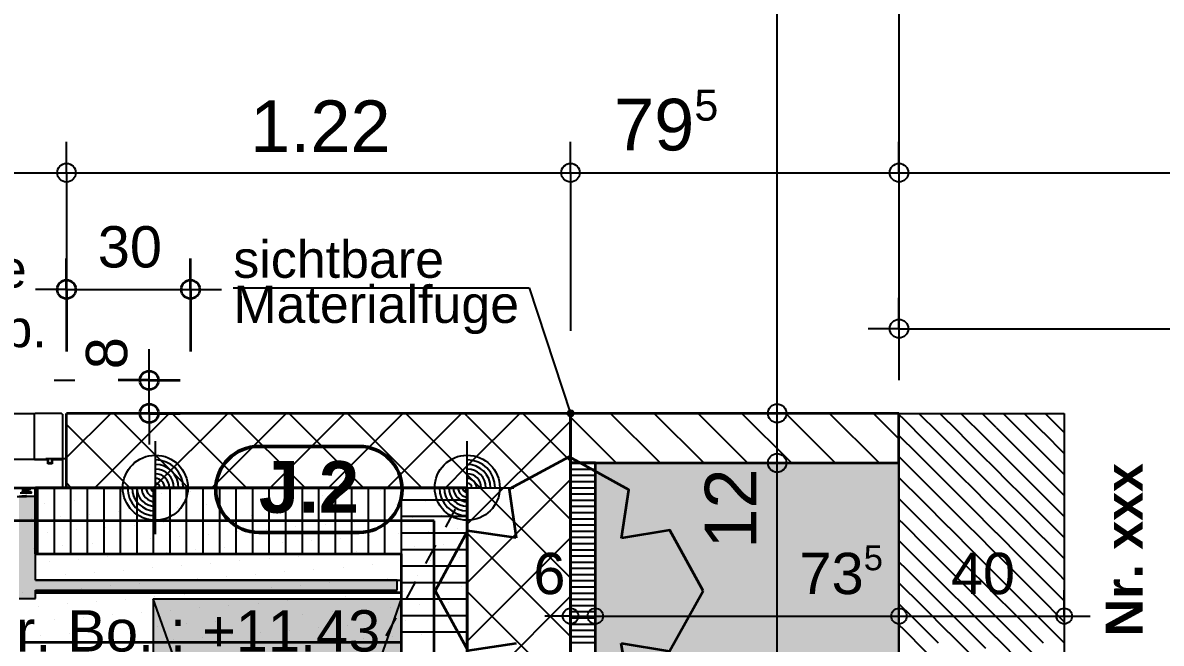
# Model space of a CAD drawing. Header units: centimetres. Extents: x 0.3 to 84.3, y 0.3 to 59.7.
# Drawn here: x 44.76 to 50.27, y 19.02 to 22.03 of the extents above; entities that cross this region are included whole.
import ezdxf

# ---------------------------------------------------------------- set-up
doc = ezdxf.new("R2010")
doc.units = ezdxf.units.CM
for name, pattern in [('AUSGEZOGEN', [0]), ('LINIE_17', [0.05, 0, -0.05]), ('PHANTOM', [63.5, 31.75, -6.35, 6.35, -6.35, 6.35, -6.35]), ('PUNKT', [6.35, 0, -6.35]), ('VERDECKT', [9.525, 6.35, -3.175])]:
    doc.linetypes.add(name, pattern=pattern)
for name, color, linetype, lineweight in [('Allgemein', 7, 'AUSGEZOGEN', 35), ('Ausbau Raeume', 7, 'AUSGEZOGEN', 35), ('Bodenplatte', 7, 'AUSGEZOGEN', 35), ('Daemmung', 7, 'AUSGEZOGEN', 35), ('Decke', 7, 'AUSGEZOGEN', 35), ('Deckendaemmung', 7, 'AUSGEZOGEN', 25), ('Entwaesserungsb._ Retentionb', 251, 'AUSGEZOGEN', 50), ('Fenster', 7, 'AUSGEZOGEN', 35), ('Kamin', 7, 'VERDECKT', 25), ('Metallbauarbeiten', 7, 'AUSGEZOGEN', 35), ('Revisionswolke', 240, 'AUSGEZOGEN', 35), ('Text Koten', 7, 'AUSGEZOGEN', 50), ('Text Werkplan Ausfuehrung', 7, 'AUSGEZOGEN', 50), ('Unterkonstruktion', 7, 'AUSGEZOGEN', 35), ('Vermassung Decke', 180, 'VERDECKT', 50), ('Vorhangbrett', 7, 'AUSGEZOGEN', 25), ('Wand Beton bewehrt', 7, 'AUSGEZOGEN', 35), ('Wand Mauerwerk nicht tragend', 7, 'AUSGEZOGEN', 35), ('Werkplan- Ausfuehrungsmasse', 7, 'AUSGEZOGEN', 25)]:
    doc.layers.add(name, color=color, linetype=linetype, lineweight=lineweight)
doc.styles.add('ARIAL', font='ARIAL.TTF')

msp = doc.modelspace()

# ---------------------------------------------------------------- hatches: boundary and pattern name
at = {"layer": 'Allgemein', "linetype": 'AUSGEZOGEN', "lineweight": 25}
msp.add_hatch(color=32, dxfattribs=at).paths.add_polyline_path([(44.82, 19.454), (44.82, 19.7314), (44.74, 19.7314), (44.74, 19.454), (44.74, 19.374), (44.74, 19.326), (44.74, 19.278), (44.74, 19.238), (44.82, 19.238), (44.82, 19.278), (44.82, 19.326), (44.82, 19.374)])
h = msp.add_hatch(color=32, dxfattribs=at)
h.paths.add_polyline_path([(46.57, 19.326), (44.82, 19.326), (44.82, 19.278), (46.57, 19.278)])
h.paths.add_polyline_path([(38.53, 19.326), (37.46, 19.326), (37.46, 19.278), (38.53, 19.278)])
h.paths.add_polyline_path([(32.5, 19.354), (31.092, 19.354), (31.092, 19.278), (32.5, 19.278)])
at = {"layer": 'Kamin', "linetype": 'AUSGEZOGEN', "lineweight": 50, "true_color": 0xc7c7c7}
msp.add_hatch(color=9, dxfattribs=at).paths.add_polyline_path([(49, 19.894), (47.53, 19.894), (47.53, 16.474), (49, 16.474)])
at = {"layer": 'Metallbauarbeiten', "linetype": 'AUSGEZOGEN', "lineweight": 25, "true_color": 0xe3e3e3}
msp.add_hatch(color=254, dxfattribs=at).paths.add_polyline_path([(45.39, 19.236), (45.39, 15.836), (46.59, 15.836), (46.59, 19.236)])
at = {"layer": 'Text Werkplan Ausfuehrung', "linetype": 'AUSGEZOGEN', "lineweight": 25}
for points in [[(47.4131, 20.1486), (47.3988, 20.1439), (47.3954, 20.1371)], [(47.4131, 20.1486), (47.3954, 20.1371), (47.4199, 20.1452)], [(47.4199, 20.1452), (47.3954, 20.1371), (47.3958, 20.1293)], [(47.4199, 20.1452), (47.3958, 20.1293), (47.4242, 20.1387)], [(47.4242, 20.1387), (47.3958, 20.1293), (47.4001, 20.1228)], [(47.3988, 20.1439), (47.4131, 20.1486), (47.4053, 20.1482)], [(47.4242, 20.1387), (47.4001, 20.1228), (47.4246, 20.1309)], [(47.4246, 20.1309), (47.4001, 20.1228), (47.4069, 20.1194)], [(47.4246, 20.1309), (47.4069, 20.1194), (47.4212, 20.1241)], [(47.4212, 20.1241), (47.4069, 20.1194), (47.4147, 20.1198)]]:
    msp.add_hatch(color=7, dxfattribs=at).paths.add_polyline_path(points)

# ---------------------------------------------------------------- linework, layer by layer
at = {"layer": 'Allgemein', "color": 7, "linetype": 'AUSGEZOGEN', "lineweight": 25}
for p, q in [((44.82, 19.7314), (44.74, 19.7314)), ((44.82, 19.454), (44.82, 19.7314)), ((44.82, 19.374), (44.82, 19.454)), ((44.82, 19.326), (44.82, 19.374)), ((46.57, 19.326), (44.82, 19.326)), ((46.57, 19.278), (46.57, 19.326)), ((44.74, 19.238), (44.82, 19.238)), ((44.82, 19.238), (44.82, 19.278)), ((44.82, 19.278), (46.57, 19.278))]:
    msp.add_line(p, q, dxfattribs=at)
at = {"layer": 'Ausbau Raeume', "color": 254, "linetype": 'AUSGEZOGEN', "lineweight": 35}
for p, q in [((45.4782, 19.2646), (44.82, 19.2646)), ((46.1982, 19.2646), (45.4796, 19.2646)), ((46.59, 19.2646), (46.1996, 19.2646)), ((45.4782, 19.0246), (44.7596, 19.0246)), ((46.1982, 19.0246), (45.4796, 19.0246)), ((46.59, 19.0246), (46.1996, 19.0246))]:
    msp.add_line(p, q, dxfattribs=at)
at = {"layer": 'Bodenplatte', "color": 92, "linetype": 'VERDECKT', "lineweight": 35, "true_color": 0x00c600}
for p, q in [((31.66, 19.774), (46.91, 19.774)), ((46.91, 19.774), (46.91, 16.114))]:
    msp.add_line(p, q, dxfattribs=at)
at = {"layer": 'Daemmung', "color": 7, "linetype": 'AUSGEZOGEN', "lineweight": 35}
for p, q in [((47.41, 19.894), (47.41, 16.474)), ((47.53, 19.894), (47.41, 19.894)), ((47.53, 16.474), (47.53, 19.894)), ((44.82, 19.7314), (44.82, 19.774)), ((44.97, 19.774), (44.82, 19.774)), ((44.82, 19.454), (44.82, 19.7314)), ((46.59, 19.774), (44.97, 19.774)), ((46.91, 19.774), (46.59, 19.774)), ((46.91, 16.114), (46.91, 19.774)), ((44.82, 19.454), (46.59, 19.454)), ((46.59, 19.454), (46.59, 19.374)), ((46.59, 19.374), (46.59, 19.326)), ((46.59, 19.326), (46.59, 19.278)), ((46.59, 19.278), (46.59, 15.794))]:
    msp.add_line(p, q, dxfattribs=at)
at = {"layer": 'Daemmung', "color": 7, "linetype": 'AUSGEZOGEN', "lineweight": 25}
for p, q in [((44.83, 19.774), (44.83, 19.454)), ((44.91, 19.774), (44.91, 19.454)), ((44.99, 19.774), (44.99, 19.454)), ((44.99, 19.774), (44.99, 19.454)), ((45.07, 19.774), (45.07, 19.454)), ((45.15, 19.774), (45.15, 19.454)), ((45.23, 19.774), (45.23, 19.454)), ((45.31, 19.774), (45.31, 19.454)), ((45.31, 19.774), (45.31, 19.454)), ((45.39, 19.774), (45.39, 19.454)), ((45.47, 19.774), (45.47, 19.454)), ((45.55, 19.774), (45.55, 19.454)), ((45.63, 19.774), (45.63, 19.454)), ((45.63, 19.774), (45.63, 19.454)), ((45.71, 19.774), (45.71, 19.454)), ((45.79, 19.774), (45.79, 19.454)), ((45.87, 19.774), (45.87, 19.454)), ((45.95, 19.774), (45.95, 19.454)), ((45.95, 19.774), (45.95, 19.454)), ((46.03, 19.774), (46.03, 19.454)), ((46.11, 19.774), (46.11, 19.454)), ((46.19, 19.774), (46.19, 19.454)), ((46.27, 19.774), (46.27, 19.454)), ((46.27, 19.774), (46.27, 19.454)), ((46.35, 19.774), (46.35, 19.454)), ((46.43, 19.774), (46.43, 19.454)), ((46.51, 19.774), (46.51, 19.454))]:
    msp.add_line(p, q, dxfattribs=at)
for points in [[(47.41, 19.894), (47.53, 19.894), (47.53, 19.894), (47.53, 19.894)], [(47.41, 19.864), (47.53, 19.864), (47.53, 19.864)], [(47.41, 19.834), (47.53, 19.834), (47.53, 19.834)], [(47.41, 19.804), (47.53, 19.804), (47.53, 19.804)], [(46.59, 19.774), (46.59, 19.614), (46.59, 19.454)], [(47.41, 19.774), (47.53, 19.774), (47.53, 19.774)], [(47.41, 19.774), (47.53, 19.774), (47.53, 19.774)], [(47.41, 19.744), (47.53, 19.744), (47.53, 19.744)], [(46.91, 19.714), (46.59, 19.714), (46.59, 19.714)], [(47.41, 19.714), (47.53, 19.714), (47.53, 19.714)], [(47.41, 19.684), (47.53, 19.684), (47.53, 19.684)], [(46.91, 19.634), (46.59, 19.634), (46.59, 19.634)], [(46.91, 19.634), (46.59, 19.634), (46.59, 19.634)], [(47.41, 19.654), (47.53, 19.654), (47.53, 19.654)], [(47.41, 19.654), (47.53, 19.654), (47.53, 19.654)], [(47.41, 19.624), (47.53, 19.624), (47.53, 19.624)], [(47.41, 19.594), (47.53, 19.594), (47.53, 19.594)], [(46.91, 19.554), (46.59, 19.554), (46.59, 19.554)], [(47.41, 19.564), (47.53, 19.564), (47.53, 19.564)], [(47.41, 19.534), (47.53, 19.534), (47.53, 19.534)], [(47.41, 19.534), (47.53, 19.534), (47.53, 19.534)], [(46.91, 19.474), (46.59, 19.474), (46.59, 19.474)], [(47.41, 19.504), (47.53, 19.504), (47.53, 19.504)], [(47.41, 19.474), (47.53, 19.474), (47.53, 19.474)], [(47.41, 19.444), (47.53, 19.444), (47.53, 19.444)], [(47.41, 19.414), (47.53, 19.414), (47.53, 19.414)], [(47.41, 19.414), (47.53, 19.414), (47.53, 19.414)], [(46.91, 19.394), (46.59, 19.394), (46.59, 19.394)], [(47.41, 19.384), (47.53, 19.384), (47.53, 19.384)], [(47.41, 19.354), (47.53, 19.354), (47.53, 19.354)], [(46.91, 19.314), (46.59, 19.314), (46.59, 19.314)], [(46.91, 19.314), (46.59, 19.314), (46.59, 19.314)], [(47.41, 19.324), (47.53, 19.324), (47.53, 19.324)], [(47.41, 19.294), (47.53, 19.294), (47.53, 19.294)], [(47.41, 19.294), (47.53, 19.294), (47.53, 19.294)], [(47.41, 19.264), (47.53, 19.264), (47.53, 19.264)], [(46.91, 19.234), (46.59, 19.234), (46.59, 19.234)], [(47.41, 19.234), (47.53, 19.234), (47.53, 19.234)], [(47.41, 19.204), (47.53, 19.204), (47.53, 19.204)], [(46.91, 19.154), (46.59, 19.154), (46.59, 19.154)], [(47.41, 19.174), (47.53, 19.174), (47.53, 19.174)], [(47.41, 19.174), (47.53, 19.174), (47.53, 19.174)], [(47.41, 19.144), (47.53, 19.144), (47.53, 19.144)], [(46.91, 19.074), (46.59, 19.074), (46.59, 19.074)], [(47.41, 19.114), (47.53, 19.114), (47.53, 19.114)], [(47.41, 19.084), (47.53, 19.084), (47.53, 19.084)], [(47.41, 19.054), (47.53, 19.054), (47.53, 19.054)], [(47.41, 19.054), (47.53, 19.054), (47.53, 19.054)], [(47.41, 19.024), (47.53, 19.024), (47.53, 19.024)]]:
    msp.add_lwpolyline(points, dxfattribs=at)
at = {"layer": 'Decke', "color": 96, "linetype": 'PHANTOM', "lineweight": 35, "true_color": 0x006e00}
for p, q in [((31.66, 19.774), (46.91, 19.774)), ((46.91, 19.774), (46.91, 16.114)), ((46.75, 19.614), (31.66, 19.614)), ((46.75, 15.954), (46.75, 19.614))]:
    msp.add_line(p, q, dxfattribs=at)
at = {"layer": 'Deckendaemmung', "color": 211, "linetype": 'AUSGEZOGEN', "lineweight": 25, "true_color": 0xff70ff}
for p, q in [((44.7892, 19.7637), (44.7892, 19.7637)), ((45.2882, 19.7329), (45.2882, 19.7329)), ((45.4291, 19.7442), (45.4291, 19.7442)), ((45.57, 19.7556), (45.57, 19.7556)), ((45.711, 19.7669), (45.711, 19.7669)), ((46.21, 19.7361), (46.21, 19.7361)), ((46.3509, 19.7475), (46.3509, 19.7475)), ((46.4919, 19.7588), (46.4919, 19.7588)), ((46.6328, 19.7701), (46.6328, 19.7701)), ((44.8653, 19.6989), (44.8653, 19.6989)), ((45.0063, 19.7102), (45.0063, 19.7102)), ((45.1472, 19.7215), (45.1472, 19.7215)), ((45.1472, 19.7215), (45.1472, 19.7215)), ((45.5052, 19.6794), (45.5052, 19.6794)), ((45.6462, 19.6908), (45.6462, 19.6908)), ((45.7871, 19.7021), (45.7871, 19.7021)), ((45.9281, 19.7134), (45.9281, 19.7134)), ((46.069, 19.7248), (46.069, 19.7248)), ((46.4271, 19.6827), (46.4271, 19.6827)), ((46.568, 19.694), (46.568, 19.694)), ((46.7089, 19.7053), (46.7089, 19.7053)), ((46.8499, 19.7167), (46.8499, 19.7167)), ((44.8005, 19.6227), (44.8005, 19.6227)), ((44.9415, 19.6341), (44.9415, 19.6341)), ((45.0824, 19.6454), (45.0824, 19.6454)), ((45.2234, 19.6567), (45.2234, 19.6567)), ((45.3643, 19.6681), (45.3643, 19.6681)), ((45.7223, 19.626), (45.7223, 19.626)), ((45.8633, 19.6373), (45.8633, 19.6373)), ((46.0042, 19.6486), (46.0042, 19.6486)), ((46.1452, 19.66), (46.1452, 19.66)), ((46.2861, 19.6713), (46.2861, 19.6713)), ((46.6441, 19.6292), (46.6441, 19.6292)), ((46.7851, 19.6405), (46.7851, 19.6405)), ((45.0176, 19.5693), (45.0176, 19.5693)), ((45.1586, 19.5806), (45.1586, 19.5806)), ((45.2995, 19.5919), (45.2995, 19.5919)), ((45.4404, 19.6033), (45.4404, 19.6033)), ((45.5814, 19.6146), (45.5814, 19.6146)), ((45.9394, 19.5725), (45.9394, 19.5725)), ((46.0804, 19.5838), (46.0804, 19.5838)), ((46.2213, 19.5952), (46.2213, 19.5952)), ((46.3622, 19.6065), (46.3622, 19.6065)), ((46.5032, 19.6179), (46.5032, 19.6179)), ((46.8612, 19.5757), (46.8612, 19.5757)), ((44.8767, 19.5579), (44.8767, 19.5579)), ((45.2347, 19.5158), (45.2347, 19.5158)), ((45.3756, 19.5271), (45.3756, 19.5271)), ((45.5166, 19.5385), (45.5166, 19.5385)), ((45.6575, 19.5498), (45.6575, 19.5498)), ((45.7985, 19.5612), (45.7985, 19.5612)), ((46.1565, 19.519), (46.1565, 19.519)), ((46.2974, 19.5304), (46.2974, 19.5304)), ((46.4384, 19.5417), (46.4384, 19.5417)), ((46.5793, 19.5531), (46.5793, 19.5531)), ((46.7203, 19.5644), (46.7203, 19.5644)), ((44.8119, 19.4818), (44.8119, 19.4818)), ((44.9528, 19.4931), (44.9528, 19.4931)), ((45.0937, 19.5045), (45.0937, 19.5045)), ((45.4518, 19.4623), (45.4518, 19.4623)), ((45.5927, 19.4737), (45.5927, 19.4737)), ((45.7337, 19.485), (45.7337, 19.485)), ((45.8746, 19.4964), (45.8746, 19.4964)), ((46.0156, 19.5077), (46.0156, 19.5077)), ((46.3736, 19.4656), (46.3736, 19.4656)), ((46.5145, 19.4769), (46.5145, 19.4769)), ((46.6555, 19.4883), (46.6555, 19.4883)), ((46.6555, 19.4883), (46.6555, 19.4883)), ((46.7964, 19.4996), (46.7964, 19.4996)), ((44.888, 19.417), (44.888, 19.417)), ((45.0289, 19.4283), (45.0289, 19.4283)), ((45.1699, 19.4397), (45.1699, 19.4397)), ((45.3108, 19.451), (45.3108, 19.451)), ((45.6689, 19.4089), (45.6689, 19.4089)), ((45.8098, 19.4202), (45.8098, 19.4202)), ((45.9508, 19.4316), (45.9508, 19.4316)), ((45.9508, 19.4316), (45.9508, 19.4316)), ((46.0917, 19.4429), (46.0917, 19.4429)), ((46.2326, 19.4542), (46.2326, 19.4542)), ((46.4497, 19.4008), (46.4497, 19.4008)), ((46.5907, 19.4121), (46.5907, 19.4121)), ((46.7316, 19.4235), (46.7316, 19.4235)), ((46.8726, 19.4348), (46.8726, 19.4348)), ((44.9641, 19.3522), (44.9641, 19.3522)), ((45.1051, 19.3635), (45.1051, 19.3635)), ((45.246, 19.3749), (45.246, 19.3749)), ((45.246, 19.3749), (45.246, 19.3749)), ((45.387, 19.3862), (45.387, 19.3862)), ((45.5279, 19.3975), (45.5279, 19.3975)), ((45.886, 19.3554), (45.886, 19.3554)), ((46.0269, 19.3668), (46.0269, 19.3668)), ((46.1678, 19.3781), (46.1678, 19.3781)), ((46.3088, 19.3894), (46.3088, 19.3894)), ((46.6668, 19.3473), (46.6668, 19.3473)), ((46.8078, 19.3587), (46.8078, 19.3587)), ((44.8232, 19.3408), (44.8232, 19.3408)), ((45.1812, 19.2987), (45.1812, 19.2987)), ((45.3222, 19.3101), (45.3222, 19.3101)), ((45.4631, 19.3214), (45.4631, 19.3214)), ((45.6041, 19.3327), (45.6041, 19.3327)), ((45.745, 19.3441), (45.745, 19.3441)), ((45.9621, 19.2906), (45.9621, 19.2906)), ((46.103, 19.3019), (46.103, 19.3019)), ((46.244, 19.3133), (46.244, 19.3133)), ((46.3849, 19.3246), (46.3849, 19.3246)), ((46.5259, 19.336), (46.5259, 19.336)), ((46.8839, 19.2938), (46.8839, 19.2938)), ((44.7584, 19.2647), (44.7584, 19.2647)), ((44.8993, 19.276), (44.8993, 19.276)), ((45.0403, 19.2874), (45.0403, 19.2874)), ((45.3983, 19.2452), (45.3983, 19.2452)), ((45.5393, 19.2566), (45.5393, 19.2566)), ((45.6802, 19.2679), (45.6802, 19.2679)), ((45.8212, 19.2793), (45.8212, 19.2793)), ((46.1792, 19.2371), (46.1792, 19.2371)), ((46.3201, 19.2485), (46.3201, 19.2485)), ((46.4611, 19.2598), (46.4611, 19.2598)), ((46.602, 19.2712), (46.602, 19.2712)), ((46.743, 19.2825), (46.743, 19.2825)), ((44.8345, 19.1999), (44.8345, 19.1999)), ((44.9755, 19.2112), (44.9755, 19.2112)), ((45.1164, 19.2226), (45.1164, 19.2226)), ((45.2574, 19.2339), (45.2574, 19.2339)), ((45.4745, 19.1804), (45.4745, 19.1804)), ((45.6154, 19.1918), (45.6154, 19.1918)), ((45.7563, 19.2031), (45.7563, 19.2031)), ((45.8973, 19.2145), (45.8973, 19.2145)), ((46.0382, 19.2258), (46.0382, 19.2258)), ((46.3963, 19.1837), (46.3963, 19.1837)), ((46.5372, 19.195), (46.5372, 19.195)), ((46.6782, 19.2064), (46.6782, 19.2064)), ((46.8191, 19.2177), (46.8191, 19.2177)), ((44.9107, 19.1351), (44.9107, 19.1351)), ((45.0516, 19.1464), (45.0516, 19.1464)), ((45.1926, 19.1578), (45.1926, 19.1578)), ((45.3335, 19.1691), (45.3335, 19.1691)), ((45.6915, 19.127), (45.6915, 19.127)), ((45.8325, 19.1383), (45.8325, 19.1383)), ((45.9734, 19.1497), (45.9734, 19.1497)), ((46.1144, 19.161), (46.1144, 19.161)), ((46.2553, 19.1723), (46.2553, 19.1723)), ((46.6134, 19.1302), (46.6134, 19.1302)), ((46.6134, 19.1302), (46.6134, 19.1302)), ((46.7543, 19.1416), (46.7543, 19.1416)), ((46.8952, 19.1529), (46.8952, 19.1529)), ((44.7697, 19.1237), (44.7697, 19.1237)), ((44.9868, 19.0703), (44.9868, 19.0703)), ((45.1278, 19.0816), (45.1278, 19.0816)), ((45.2687, 19.093), (45.2687, 19.093)), ((45.4097, 19.1043), (45.4097, 19.1043)), ((45.5506, 19.1156), (45.5506, 19.1156)), ((45.9086, 19.0735), (45.9086, 19.0735)), ((45.9086, 19.0735), (45.9086, 19.0735)), ((46.0496, 19.0849), (46.0496, 19.0849)), ((46.1905, 19.0962), (46.1905, 19.0962)), ((46.3315, 19.1075), (46.3315, 19.1075)), ((46.4724, 19.1189), (46.4724, 19.1189)), ((46.8304, 19.0768), (46.8304, 19.0768)), ((44.8459, 19.0589), (44.8459, 19.0589)), ((45.3449, 19.0282), (45.3449, 19.0282)), ((45.4858, 19.0395), (45.4858, 19.0395)), ((45.6267, 19.0508), (45.6267, 19.0508)), ((45.7677, 19.0622), (45.7677, 19.0622)), ((46.2667, 19.0314), (46.2667, 19.0314)), ((46.4076, 19.0427), (46.4076, 19.0427)), ((46.5486, 19.0541), (46.5486, 19.0541)), ((46.6895, 19.0654), (46.6895, 19.0654))]:
    msp.add_line(p, q, dxfattribs=at)
at = {"layer": 'Entwaesserungsb._ Retentionb', "color": 7, "linetype": 'LINIE_17', "lineweight": 25}
msp.add_line((42.58, 11.864), (46.91, 19.774), dxfattribs=at)
at = {"layer": 'Fenster', "color": 7, "linetype": 'AUSGEZOGEN', "lineweight": 25}
for p, q in [((41.746, 20.134), (44.818, 20.134)), ((44.818, 20.134), (44.814, 20.13)), ((44.814, 20.13), (44.814, 19.912)), ((44.946, 20.134), (44.818, 20.134)), ((44.95, 20.13), (44.946, 20.134)), ((44.95, 20.13), (44.95, 19.776)), ((44.879, 19.91), (44.668, 19.91)), ((44.814, 19.912), (44.816, 19.91)), ((44.816, 19.91), (44.8814, 19.91)), ((44.88, 19.909), (44.879, 19.91)), ((44.88, 19.89), (44.88, 19.909)), ((44.8814, 19.91), (44.8814, 19.896)), ((44.8814, 19.896), (44.8834, 19.894)), ((44.8966, 19.894), (44.8986, 19.896)), ((44.8986, 19.896), (44.8986, 19.91)), ((44.8986, 19.91), (44.948, 19.91)), ((44.901, 19.91), (44.9, 19.909)), ((44.9, 19.909), (44.9, 19.89)), ((44.948, 19.91), (44.901, 19.91)), ((44.948, 19.91), (44.95, 19.912)), ((44.95, 19.908), (44.948, 19.91)), ((44.9, 19.89), (44.88, 19.89)), ((44.8834, 19.894), (44.8966, 19.894)), ((44.724, 19.774), (44.948, 19.774)), ((44.7304, 19.7314), (44.7756, 19.7314)), ((44.7456, 19.7498), (44.7996, 19.7498)), ((44.7754, 19.7528), (44.7527, 19.7528)), ((44.7732, 19.7338), (44.753, 19.7338)), ((44.7734, 19.774), (44.7546, 19.774)), ((44.7546, 19.768), (44.7734, 19.768)), ((44.7549, 19.7736), (44.7731, 19.7736)), ((44.7731, 19.7684), (44.7549, 19.7684)), ((44.7705, 19.7542), (44.7575, 19.7542)), ((44.7575, 19.7538), (44.7705, 19.7538)), ((44.7582, 19.7544), (44.7576, 19.7538)), ((44.758, 19.7586), (44.7584, 19.7586)), ((44.7582, 19.7566), (44.7698, 19.7566)), ((44.7582, 19.7566), (44.7582, 19.7544)), ((44.7698, 19.7544), (44.7582, 19.7544)), ((44.7584, 19.7586), (44.7584, 19.768)), ((44.7694, 19.757), (44.7586, 19.757)), ((44.7612, 19.774), (44.7612, 19.757)), ((44.7668, 19.774), (44.7668, 19.757)), ((44.7696, 19.768), (44.7696, 19.7586)), ((44.77, 19.7586), (44.7696, 19.7586)), ((44.7698, 19.7566), (44.7698, 19.7544)), ((44.7698, 19.7544), (44.7704, 19.7538)), ((44.77, 19.7586), (44.77, 19.768)), ((44.77, 19.7662), (44.7738, 19.7662)), ((44.7738, 19.7661), (44.77, 19.7661)), ((44.77, 19.7656), (44.7726, 19.7656)), ((44.7725, 19.7656), (44.77, 19.7656)), ((44.7705, 19.7538), (44.7705, 19.7542)), ((44.7711, 19.7539), (44.771, 19.7543)), ((44.7725, 19.7625), (44.7716, 19.7584)), ((44.7716, 19.7584), (44.772, 19.7584)), ((44.772, 19.7584), (44.7729, 19.7624)), ((44.7725, 19.7625), (44.7729, 19.7624)), ((44.7726, 19.7656), (44.7738, 19.766)), ((44.7731, 19.7736), (44.7734, 19.7736)), ((44.7731, 19.7736), (44.7731, 19.7684)), ((44.7731, 19.7684), (44.7734, 19.7684)), ((44.7734, 19.774), (44.7734, 19.7736)), ((44.7824, 19.774), (44.7734, 19.774)), ((44.7734, 19.7684), (44.7734, 19.7736)), ((44.7734, 19.7736), (44.7824, 19.7736)), ((44.7734, 19.768), (44.7734, 19.7684)), ((44.7774, 19.7684), (44.7734, 19.7684)), ((44.7734, 19.768), (44.7774, 19.768)), ((44.7736, 19.7347), (44.7736, 19.7342)), ((44.7738, 19.768), (44.7738, 19.7662)), ((44.7738, 19.7662), (44.7738, 19.7662)), ((44.7738, 19.7662), (44.7738, 19.7661)), ((44.7738, 19.7661), (44.7738, 19.766)), ((44.7738, 19.7661), (44.7738, 19.7661)), ((44.7743, 19.7568), (44.774, 19.757)), ((44.775, 19.7346), (44.7742, 19.735)), ((44.7769, 19.7641), (44.7744, 19.7641)), ((44.7744, 19.7641), (44.7744, 19.7637)), ((44.7744, 19.7637), (44.7769, 19.7637)), ((44.775, 19.7658), (44.775, 19.7656)), ((44.7753, 19.7585), (44.775, 19.7587)), ((44.7769, 19.7617), (44.7751, 19.7588)), ((44.7754, 19.7586), (44.7751, 19.7588)), ((44.7753, 19.7649), (44.7759, 19.7643)), ((44.7754, 19.7586), (44.7772, 19.7614)), ((44.776, 19.7318), (44.776, 19.7329)), ((44.7762, 19.7642), (44.7812, 19.7642)), ((44.7944, 19.7674), (44.7766, 19.7674)), ((44.7769, 19.7641), (44.7769, 19.7637)), ((44.7769, 19.7637), (44.7773, 19.7638)), ((44.7769, 19.7637), (44.777, 19.7634)), ((44.7773, 19.7615), (44.7769, 19.7617)), ((44.7772, 19.7614), (44.7769, 19.7617)), ((44.7774, 19.7636), (44.777, 19.7634)), ((44.7774, 19.7636), (44.777, 19.7634)), ((44.7774, 19.7636), (44.7773, 19.7638)), ((44.7774, 19.7712), (44.7774, 19.7684)), ((44.7774, 19.7712), (44.7824, 19.7712)), ((44.7774, 19.7712), (44.7778, 19.7709)), ((44.7779, 19.7711), (44.7774, 19.7712)), ((44.7774, 19.768), (44.7774, 19.7684)), ((44.7774, 19.7684), (44.7794, 19.7684)), ((44.779, 19.768), (44.7774, 19.768)), ((44.7812, 19.7538), (44.7774, 19.7538)), ((44.7778, 19.7709), (44.7782, 19.7707)), ((44.7783, 19.7709), (44.7779, 19.7711)), ((44.7782, 19.7707), (44.7786, 19.7705)), ((44.7788, 19.7708), (44.7783, 19.7709)), ((44.7786, 19.7705), (44.7789, 19.7704)), ((44.7792, 19.7708), (44.7788, 19.7708)), ((44.7794, 19.7704), (44.7789, 19.7704)), ((44.779, 19.768), (44.7792, 19.768)), ((44.7792, 19.7708), (44.7824, 19.7708)), ((44.7793, 19.768), (44.7792, 19.768)), ((44.7794, 19.768), (44.7793, 19.768)), ((44.7794, 19.7684), (44.7794, 19.7704)), ((44.7795, 19.7684), (44.7794, 19.7684)), ((44.7795, 19.7681), (44.7794, 19.768)), ((44.7796, 19.7685), (44.7795, 19.7684)), ((44.7795, 19.7684), (44.7795, 19.7683)), ((44.7795, 19.7683), (44.7795, 19.7682)), ((44.7795, 19.7681), (44.7796, 19.7682)), ((44.7795, 19.7682), (44.7795, 19.7681)), ((44.7797, 19.7686), (44.7796, 19.7685)), ((44.7796, 19.7682), (44.7797, 19.7682)), ((44.7799, 19.77), (44.7797, 19.7701)), ((44.7797, 19.7697), (44.7798, 19.7696)), ((44.7798, 19.7687), (44.7797, 19.7687)), ((44.7797, 19.7687), (44.7797, 19.7686)), ((44.7797, 19.7682), (44.7797, 19.7683)), ((44.7797, 19.7683), (44.7798, 19.7683)), ((44.7799, 19.77), (44.7798, 19.7696)), ((44.7798, 19.7687), (44.7798, 19.7696)), ((44.7798, 19.7696), (44.784, 19.7683)), ((44.7798, 19.7683), (44.7798, 19.7687)), ((44.7844, 19.7686), (44.7799, 19.77)), ((44.7799, 19.7682), (44.78, 19.7686)), ((44.7799, 19.7682), (44.7836, 19.767)), ((44.7837, 19.7674), (44.78, 19.7686)), ((44.7816, 19.7638), (44.7816, 19.7542)), ((44.7824, 19.774), (44.784, 19.774)), ((44.7824, 19.7736), (44.7824, 19.774)), ((44.7824, 19.7736), (44.7824, 19.7712)), ((44.7844, 19.7736), (44.7824, 19.7736)), ((44.7824, 19.7712), (44.7824, 19.7708)), ((44.7824, 19.7712), (44.7844, 19.7712)), ((44.784, 19.7708), (44.7824, 19.7708)), ((44.7836, 19.767), (44.7837, 19.7674)), ((44.7844, 19.7686), (44.784, 19.7683)), ((44.784, 19.7683), (44.784, 19.7676)), ((44.7844, 19.7676), (44.784, 19.7676)), ((44.7844, 19.7712), (44.7844, 19.7736)), ((44.7844, 19.7676), (44.7844, 19.7686)), ((44.7848, 19.7526), (44.7848, 19.7646)), ((44.7852, 19.765), (44.792, 19.765)), ((44.7972, 19.7522), (44.7852, 19.7522)), ((44.7924, 19.7646), (44.7924, 19.7641)), ((44.793, 19.7638), (44.7938, 19.7642)), ((44.7948, 19.7659), (44.7948, 19.767)), ((44.7976, 19.7531), (44.7976, 19.7526)), ((44.799, 19.753), (44.7982, 19.7534)), ((44.8, 19.7502), (44.8, 19.7513)), ((44.948, 19.774), (44.95, 19.776))]:
    msp.add_line(p, q, dxfattribs=at)
for centre, radius, start, end in [((44.7572, 19.7586), 0.00123, 191.5001, 0.0001), ((44.7586, 19.7566), 0.0004, 90.0001, 180.0001), ((44.7694, 19.7566), 0.0004, 0.0001, 90.0001), ((44.7708, 19.7586), 0.00123, 180.0001, 348.5001), ((44.7708, 19.7586), 0.00083, 180.0001, 348.5001), ((44.7705, 19.7558), 0.0016, 270.0001, 288.515), ((44.7705, 19.7558), 0.002, 270.0001, 288.515), ((44.7694, 19.759), 0.005, 288.515, 335.9499), ((44.7694, 19.759), 0.0054, 288.515, 335.9499), ((44.7725, 19.7658), 0.0002, 270.0001, 290.0001), ((44.7744, 19.7621), 0.002, 90.0001, 168.5001), ((44.7744, 19.7621), 0.0016, 90.0001, 168.5001), ((44.7732, 19.7342), 0.0004, 270.0001, 0.0001), ((44.774, 19.7347), 0.0004, 60.0001, 180.0001), ((44.782, 19.7534), 0.0088, 142.8408, 155.9499), ((44.782, 19.7534), 0.0084, 142.8408, 155.9499), ((44.7766, 19.7658), 0.0016, 90.0001, 180.0001), ((44.776, 19.7656), 0.001, 180.0001, 225.0001), ((44.7737, 19.7597), 0.0016, 322.8408, 327.5001), ((44.774, 19.7329), 0.002, 0.0001, 60.0001), ((44.7737, 19.7597), 0.002, 322.8408, 327.5001), ((44.7754, 19.7538), 0.001, 270.0001, 322.0202), ((44.7756, 19.7318), 0.0004, 270.0001, 0.0001), ((44.7762, 19.7646), 0.0004, 225.0001, 270.0001), ((44.7774, 19.7522), 0.0016, 90.0001, 142.0202), ((44.7769, 19.7637), 0.0004, 20.4026, 90.0001), ((44.7752, 19.7627), 0.002, 330.6315, 20.719), ((44.7755, 19.7625), 0.0016, 327.5001, 330.6315), ((44.7793, 19.7643), 0.0024, 200.4026, 200.719), ((44.7755, 19.7625), 0.002, 327.5001, 330.6315), ((44.7752, 19.7627), 0.0024, 330.6315, 20.719), ((44.7793, 19.7643), 0.002, 200.4026, 200.719), ((44.779, 19.7684), 0.0004, 270.0001, 0.0001), ((44.7798, 19.7704), 0.0004, 90.0001, 180.0001), ((44.7798, 19.7705), 0.0004, 186.4982, 251.985), ((44.7798, 19.7679), 0.0008, 71.985, 88.1282), ((44.7798, 19.7679), 0.0004, 71.985, 88.1282), ((44.7812, 19.7638), 0.0004, 0.0001, 90.0001), ((44.7812, 19.7542), 0.0004, 270.0001, 0.0001), ((44.7838, 19.7676), 0.0006, 251.985, 0.0001), ((44.7838, 19.7676), 0.0002, 251.985, 0.0001), ((44.784, 19.7736), 0.0004, 0.0001, 90.0001), ((44.784, 19.7712), 0.0004, 270.0001, 0.0001), ((44.7852, 19.7646), 0.0004, 90.0001, 180.0001), ((44.7852, 19.7526), 0.0004, 180.0001, 270.0001), ((44.792, 19.7646), 0.0004, 0.0001, 90.0001), ((44.7928, 19.7641), 0.0004, 180.0001, 300.0001), ((44.7928, 19.7659), 0.002, 300.0001, 0.0001), ((44.7944, 19.767), 0.0004, 0.0001, 90.0001), ((44.7972, 19.7526), 0.0004, 270.0001, 0.0001), ((44.798, 19.7531), 0.0004, 60.0001, 180.0001), ((44.798, 19.7513), 0.002, 0.0001, 60.0001), ((44.7996, 19.7502), 0.0004, 270.0001, 0.0001)]:
    msp.add_arc(centre, radius, start, end, dxfattribs=at)
for centre, major_axis, ratio, start_param, end_param in [((44.7734, 19.7736), (0, -0.0004), 0.906094, 1.570796, 3.141593), ((44.7734, 19.7684), (0, 0.0004), 0.906094, 3.141593, 4.712389), ((44.7792, 19.7704), (0, -0.0004), 0.745356, 1.570796, 3.141593), ((44.7796, 19.7697), (-0.000124, -0.00038), 0.295461, 3.141593, 4.616596), ((44.7798, 19.7705), (0, 0.0008), 0.5, 3.456016, 4.63687)]:
    msp.add_ellipse(centre, major_axis=major_axis, ratio=ratio, start_param=start_param, end_param=end_param, dxfattribs=at)
at = {"layer": 'Kamin', "color": 7, "linetype": 'AUSGEZOGEN', "lineweight": 25}
for p, q in [((47.41, 20.134), (49, 20.134)), ((49, 20.134), (49, 16.474)), ((49, 19.894), (48.01, 19.894)), ((49, 16.474), (49, 19.894))]:
    msp.add_line(p, q, dxfattribs=at)
at = {"layer": 'Kamin', "color": 9, "linetype": 'AUSGEZOGEN', "lineweight": 25}
for p, q in [((49, 19.894), (49, 20.134)), ((49, 20.134), (49.8, 20.134)), ((49.0129, 20.1158), (49, 20.1287)), ((49.1911, 20.0394), (49.0965, 20.134)), ((49.242, 20.0903), (49.1983, 20.134)), ((49.4202, 20.0139), (49.3001, 20.134)), ((49.4711, 20.0649), (49.402, 20.134)), ((49.522, 20.1158), (49.5038, 20.134)), ((49.7002, 20.0394), (49.6056, 20.134)), ((49.7511, 20.0903), (49.7074, 20.134)), ((49.8, 20.134), (49.8, 19.894)), ((49.1402, 19.9885), (49.0132, 20.1155)), ((49.3693, 19.963), (49.2423, 20.0901)), ((49.5984, 19.9376), (49.4714, 20.0646)), ((49.6493, 19.9885), (49.5223, 20.1155)), ((49.8, 20.0414), (49.7514, 20.0901)), ((49.0893, 19.9376), (49, 20.0268)), ((49.3184, 19.9121), (49.1913, 20.0391)), ((49.5475, 19.8867), (49.4204, 20.0137)), ((49.8, 19.9396), (49.7005, 20.0391)), ((49.2675, 19.8612), (49.1404, 19.9882)), ((49.4966, 19.8358), (49.3695, 19.9628)), ((49.7766, 19.8612), (49.6496, 19.9882)), ((49.0384, 19.8867), (49, 19.925)), ((49.2165, 19.8103), (49.0895, 19.9373)), ((49.4456, 19.7848), (49.3186, 19.9119)), ((49.7257, 19.8103), (49.5986, 19.9373)), ((49.1656, 19.7594), (49.0386, 19.8864)), ((49.3947, 19.7339), (49.2677, 19.861)), ((49.6748, 19.7594), (49.5477, 19.8864)), ((49.8, 19.8378), (49.7768, 19.861)), ((49.8, 19.894), (49.8, 16.474)), ((49.1147, 19.7085), (49, 19.8232)), ((49.3438, 19.683), (49.2168, 19.81)), ((49.6238, 19.7085), (49.4968, 19.8355)), ((49.8, 19.736), (49.7259, 19.81)), ((49.2929, 19.6321), (49.1659, 19.7591)), ((49.522, 19.6067), (49.395, 19.7337)), ((49.5729, 19.6576), (49.4459, 19.7846)), ((49.8, 19.6341), (49.675, 19.7591)), ((49.0638, 19.6576), (49, 19.7214)), ((49.242, 19.5812), (49.115, 19.7082)), ((49.4711, 19.5557), (49.3441, 19.6828)), ((49.7511, 19.5812), (49.6241, 19.7082)), ((49.1911, 19.5303), (49.0641, 19.6573)), ((49.4202, 19.5048), (49.2932, 19.6319)), ((49.7002, 19.5303), (49.5732, 19.6573)), ((49.0129, 19.6067), (49, 19.6196)), ((49.1402, 19.4794), (49.0132, 19.6064)), ((49.3693, 19.4539), (49.2423, 19.5809)), ((49.6493, 19.4794), (49.5223, 19.6064)), ((49.8, 19.5323), (49.7514, 19.5809)), ((49.0893, 19.4285), (49, 19.5177)), ((49.3184, 19.403), (49.1913, 19.53)), ((49.5984, 19.4285), (49.4714, 19.5555)), ((49.8, 19.4305), (49.7005, 19.53)), ((49.2675, 19.3521), (49.1404, 19.4791)), ((49.5475, 19.3775), (49.4204, 19.5046)), ((49.7766, 19.3521), (49.6496, 19.4791)), ((49.0384, 19.3775), (49, 19.4159)), ((49.2165, 19.3012), (49.0895, 19.4282)), ((49.4456, 19.2757), (49.3186, 19.4028)), ((49.4966, 19.3266), (49.3695, 19.4537)), ((49.7257, 19.3012), (49.5986, 19.4282)), ((49.1656, 19.2503), (49.0386, 19.3773)), ((49.3947, 19.2248), (49.2677, 19.3518)), ((49.6748, 19.2503), (49.5477, 19.3773)), ((49.8, 19.3287), (49.7768, 19.3518)), ((49.1147, 19.1994), (49, 19.3141)), ((49.3438, 19.1739), (49.2168, 19.3009)), ((49.6238, 19.1994), (49.4968, 19.3264)), ((49.8, 19.2268), (49.7259, 19.3009)), ((49.2929, 19.123), (49.1659, 19.25)), ((49.5729, 19.1484), (49.4459, 19.2755)), ((49.8, 19.125), (49.675, 19.25)), ((49.0638, 19.1484), (49, 19.2123)), ((49.242, 19.0721), (49.115, 19.1991)), ((49.522, 19.0975), (49.395, 19.2246)), ((49.7511, 19.0721), (49.6241, 19.1991)), ((49.1911, 19.0212), (49.0641, 19.1482)), ((49.4711, 19.0466), (49.3441, 19.1736)), ((49.7002, 19.0212), (49.5732, 19.1482)), ((49.0129, 19.0975), (49, 19.1104)), ((49.1402, 18.9703), (49.0132, 19.0973)), ((49.3693, 18.9448), (49.2423, 19.0718)), ((49.4202, 18.9957), (49.2932, 19.1227)), ((49.6493, 18.9703), (49.5223, 19.0973)), ((49.8, 19.0232), (49.7514, 19.0718)), ((49.5984, 18.9193), (49.4714, 19.0464))]:
    msp.add_line(p, q, dxfattribs=at)
at = {"layer": 'Metallbauarbeiten', "color": 7, "linetype": 'AUSGEZOGEN', "lineweight": 25}
for p, q in [((45.39, 19.236), (46.59, 19.236)), ((46.59, 19.236), (45.39, 15.836)), ((46.59, 15.836), (45.39, 19.236)), ((45.39, 19.236), (45.39, 15.836)), ((46.59, 19.236), (46.59, 15.836))]:
    msp.add_line(p, q, dxfattribs=at)
at = {"layer": 'Revisionswolke', "color": 240, "linetype": 'AUSGEZOGEN', "lineweight": 35}
for points in [[(47.4028, 19.9231), (47.1124, 19.7663), (47.1464, 19.5312)], [(47.657, 19.5298), (47.6924, 19.7643), (47.4028, 19.9231)], [(47.1464, 19.5312), (46.9114, 19.5653), (46.7545, 19.2749)], [(48.0521, 19.2741), (47.891, 19.5687), (47.657, 19.5298)], [(46.7545, 19.2749), (46.9134, 18.9853), (47.1479, 19.0207)], [(47.6556, 19.0221), (47.8892, 18.9831), (48.0521, 19.2741)], [(47.4036, 18.6255), (47.6946, 18.7885), (47.6556, 19.0221)]]:
    msp.add_lwpolyline(points, dxfattribs=at)
at = {"layer": 'Text Koten', "color": 240, "linetype": 'AUSGEZOGEN', "lineweight": 25}
for p, q in [((45.4, 19.549), (45.4, 19.999)), ((46.91, 19.549), (46.91, 19.999)), ((45.4, 19.6165), (45.4, 19.9315)), ((46.91, 19.6165), (46.91, 19.9315)), ((45.175, 19.774), (45.625, 19.774)), ((45.2427, 19.774), (45.5575, 19.774)), ((46.685, 19.774), (47.135, 19.774)), ((46.7527, 19.774), (47.0675, 19.774))]:
    msp.add_line(p, q, dxfattribs=at)
for centre in [(45.4, 19.774), (46.91, 19.774)]:
    msp.add_circle(centre, 0.1575, dxfattribs=at)
for centre, radius, start, end in [((45.4, 19.774), 0.135, 0, 90), ((46.91, 19.774), 0.135, 0, 90), ((45.4, 19.774), 0.1125, 0, 90), ((45.4, 19.774), 0.09, 0, 90), ((45.4, 19.774), 0.0675, 0, 90), ((46.91, 19.774), 0.1125, 0, 90), ((46.91, 19.774), 0.09, 0, 90), ((46.91, 19.774), 0.0675, 0, 90), ((45.4, 19.774), 0.045, 0, 90), ((45.4, 19.774), 0.0225, 0, 90), ((46.91, 19.774), 0.045, 0, 90), ((46.91, 19.774), 0.0225, 0, 90), ((45.4, 19.774), 0.135, 180, 270), ((45.4, 19.774), 0.1125, 180, 270), ((45.4, 19.774), 0.09, 180, 270), ((45.4, 19.774), 0.0675, 180, 270), ((45.4, 19.774), 0.045, 180, 270), ((45.4, 19.774), 0.0225, 180, 270), ((46.91, 19.774), 0.135, 180, 270), ((46.91, 19.774), 0.1125, 180, 270), ((46.91, 19.774), 0.09, 180, 270), ((46.91, 19.774), 0.0675, 180, 270), ((46.91, 19.774), 0.045, 180, 270), ((46.91, 19.774), 0.0225, 180, 270)]:
    msp.add_arc(centre, radius, start, end, dxfattribs=at)
at = {"layer": 'Text Werkplan Ausfuehrung', "color": 7, "linetype": 'AUSGEZOGEN', "lineweight": 25}
for p, q in [((45.7774, 20.7416), (47.21, 20.7416)), ((47.21, 20.7416), (47.41, 20.134)), ((47.3958, 20.1293), (47.3958, 20.1293)), ((47.4053, 20.1482), (47.4053, 20.1482)), ((47.4147, 20.1198), (47.4147, 20.1198)), ((47.4242, 20.1387), (47.4242, 20.1387))]:
    msp.add_line(p, q, dxfattribs=at)
at = {"layer": 'Text Werkplan Ausfuehrung', "color": 92, "linetype": 'AUSGEZOGEN', "lineweight": 50, "true_color": 0x00b300}
for p, q in [((46.3862, 19.974), (45.9007, 19.974)), ((46.3862, 19.5573), (45.9007, 19.5573))]:
    msp.add_line(p, q, dxfattribs=at)
at = {"layer": 'Text Werkplan Ausfuehrung', "color": 7, "linetype": 'AUSGEZOGEN', "lineweight": 25}
msp.add_circle((47.41, 20.134), 0.015, dxfattribs=at)
at = {"layer": 'Text Werkplan Ausfuehrung', "color": 92, "linetype": 'AUSGEZOGEN', "lineweight": 50, "true_color": 0x00b300}
for centre, start, end in [((45.9007, 19.7657), 90, 270), ((46.3862, 19.7657), 270, 90)]:
    msp.add_arc(centre, 0.2083, start, end, dxfattribs=at)
at = {"layer": 'Unterkonstruktion', "color": 7, "linetype": 'AUSGEZOGEN', "lineweight": 25}
for p, q in [((44.82, 19.374), (44.82, 19.454)), ((46.59, 19.454), (44.82, 19.454)), ((46.59, 19.374), (46.59, 19.454)), ((44.82, 19.326), (44.82, 19.374)), ((46.59, 19.326), (46.59, 19.374)), ((44.82, 19.326), (46.57, 19.326)), ((46.57, 19.326), (46.59, 19.326))]:
    msp.add_line(p, q, dxfattribs=at)
at = {"layer": 'Vermassung Decke', "color": 92, "linetype": 'AUSGEZOGEN', "lineweight": 25, "true_color": 0x00c600}
for q in [(49, 20.694), (48.85, 20.544), (49, 20.394), (49, 20.304)]:
    msp.add_line((49, 20.544), q, dxfattribs=at)
msp.add_lwpolyline([(49, 20.544), (49.9649, 20.544), (49.9649, 20.544), (52.1, 20.544)], dxfattribs=at)
msp.add_circle((49, 20.544), 0.045, dxfattribs=at)
at = {"layer": 'Vorhangbrett', "color": 191, "linetype": 'AUSGEZOGEN', "lineweight": 35, "true_color": 0xbe96ea}
for p, q in [((44.97, 20.734), (44.97, 20.884)), ((45.57, 20.734), (45.57, 20.884)), ((44.97, 20.734), (44.97, 20.584)), ((44.97, 20.734), (44.97, 20.434)), ((45.57, 20.734), (45.57, 20.584)), ((45.57, 20.734), (45.57, 20.434)), ((45.37, 20.294), (45.22, 20.294)), ((45.37, 20.294), (45.52, 20.294)), ((45.37, 20.134), (45.22, 20.134)), ((45.37, 20.134), (45.52, 20.134))]:
    msp.add_line(p, q, dxfattribs=at)
at = {"layer": 'Vorhangbrett', "color": 191, "linetype": 'AUSGEZOGEN', "lineweight": 25, "true_color": 0xbe96ea}
for p, q in [((44.97, 20.734), (44.82, 20.734)), ((44.97, 20.734), (45.57, 20.734)), ((45.57, 20.734), (45.72, 20.734)), ((45.37, 20.294), (45.37, 20.444)), ((45.37, 20.134), (45.37, 20.294)), ((45.37, 20.134), (45.37, 19.984))]:
    msp.add_line(p, q, dxfattribs=at)
at = {"layer": 'Vorhangbrett', "color": 191, "linetype": 'PUNKT', "lineweight": 25, "true_color": 0xbe96ea}
msp.add_line((32.01, 20.294), (45.57, 20.294), dxfattribs=at)
at = {"layer": 'Vorhangbrett', "color": 191, "linetype": 'AUSGEZOGEN', "lineweight": 35, "true_color": 0xbe96ea}
for centre in [(44.97, 20.734), (45.57, 20.734), (45.37, 20.294), (45.37, 20.134)]:
    msp.add_circle(centre, 0.045, dxfattribs=at)
at = {"layer": 'Wand Beton bewehrt', "color": 7, "linetype": 'AUSGEZOGEN', "lineweight": 35}
for p, q in [((44.97, 19.914), (44.97, 20.134)), ((46.91, 20.134), (44.97, 20.134)), ((47.41, 20.134), (46.91, 20.134)), ((47.41, 19.894), (47.41, 20.134)), ((44.97, 19.774), (44.97, 19.914)), ((47.41, 16.474), (47.41, 19.894)), ((44.97, 19.774), (46.59, 19.774)), ((46.59, 19.774), (46.91, 19.774)), ((46.91, 19.774), (46.91, 16.114))]:
    msp.add_line(p, q, dxfattribs=at)
at = {"layer": 'Wand Beton bewehrt', "color": 7, "linetype": 'AUSGEZOGEN', "lineweight": 25}
for p, q in [((46.91, 19.8796), (47.1644, 20.134)), ((46.91, 20.12), (47.41, 19.62)), ((47.1788, 20.134), (47.41, 19.9028)), ((45.2761, 19.774), (44.97, 20.0801)), ((46.91, 19.5968), (47.41, 20.0968)), ((46.8044, 19.774), (46.91, 19.8796)), ((44.9932, 19.774), (44.97, 19.7972)), ((46.91, 19.8371), (47.41, 19.3371)), ((46.91, 19.3139), (47.41, 19.8139)), ((46.91, 19.5543), (47.41, 19.0543)), ((46.91, 19.0311), (47.41, 19.5311)), ((46.91, 19.2715), (47.41, 18.7715)), ((46.91, 18.7483), (47.41, 19.2483))]:
    msp.add_line(p, q, dxfattribs=at)
at = {"layer": 'Wand Beton bewehrt', "color": 180, "linetype": 'PUNKT', "lineweight": 25}
for p, q in [((44.97, 19.914), (38.38, 19.914)), ((44.97, 19.774), (44.97, 19.914)), ((44.74, 19.774), (44.82, 19.774)), ((44.82, 19.774), (44.97, 19.774))]:
    msp.add_line(p, q, dxfattribs=at)
at = {"layer": 'Wand Beton bewehrt', "color": 7, "linetype": 'AUSGEZOGEN', "lineweight": 25}
for points in [[(44.97, 19.9195), (45.1845, 20.134), (45.1845, 20.134)], [(45.1073, 19.774), (45.4673, 20.134), (45.4673, 20.134)], [(45.5589, 19.774), (45.1989, 20.134), (45.1989, 20.134)], [(45.3902, 19.774), (45.7502, 20.134), (45.7502, 20.134)], [(45.8418, 19.774), (45.4818, 20.134), (45.4818, 20.134)], [(45.673, 19.774), (46.033, 20.134), (46.033, 20.134)], [(46.1246, 19.774), (45.7646, 20.134), (45.7646, 20.134)], [(45.9558, 19.774), (46.3158, 20.134), (46.3158, 20.134)], [(46.4075, 19.774), (46.0475, 20.134), (46.0475, 20.134)], [(46.2387, 19.774), (46.5987, 20.134), (46.5987, 20.134)], [(46.6903, 19.774), (46.3303, 20.134), (46.3303, 20.134)], [(46.5215, 19.774), (46.8815, 20.134), (46.8815, 20.134)], [(46.91, 19.8371), (46.6131, 20.134), (46.6131, 20.134)], [(46.91, 20.12), (46.896, 20.134), (46.896, 20.134)]]:
    msp.add_lwpolyline(points, dxfattribs=at)
at = {"layer": 'Wand Mauerwerk nicht tragend', "color": 7, "linetype": 'AUSGEZOGEN', "lineweight": 35}
for p, q in [((49, 20.134), (47.41, 20.134)), ((47.41, 20.134), (47.41, 19.894)), ((49, 19.894), (49, 20.134)), ((47.41, 19.894), (47.53, 19.894)), ((47.53, 19.894), (49, 19.894))]:
    msp.add_line(p, q, dxfattribs=at)
at = {"layer": 'Wand Mauerwerk nicht tragend', "color": 7, "linetype": 'AUSGEZOGEN', "lineweight": 25}
for p, q in [((47.8431, 19.894), (47.6031, 20.134)), ((48.2674, 19.894), (48.0274, 20.134)), ((48.6916, 19.894), (48.4516, 20.134)), ((49, 20.0099), (48.8759, 20.134)), ((47.4188, 19.894), (47.41, 19.9028))]:
    msp.add_line(p, q, dxfattribs=at)
at = {"layer": 'Wand Mauerwerk nicht tragend', "color": 7, "linetype": 'VERDECKT', "lineweight": 25}
for p, q in [((48.0552, 19.894), (47.8152, 20.134)), ((48.4795, 19.894), (48.2395, 20.134)), ((48.9038, 19.894), (48.6638, 20.134)), ((47.631, 19.894), (47.41, 20.115))]:
    msp.add_line(p, q, dxfattribs=at)
at = {"layer": 'Werkplan- Ausfuehrungsmasse', "color": 7, "linetype": 'AUSGEZOGEN', "lineweight": 25}
for p, q in [((48.41, 20.134), (48.41, 28.094)), ((49, 22.499), (49, 21.299)), ((44.97, 21.299), (44.97, 21.449)), ((47.41, 21.299), (47.41, 21.449)), ((49, 21.299), (49, 21.449)), ((38.38, 21.299), (44.97, 21.299)), ((44.97, 21.299), (44.97, 21.149)), ((44.97, 21.299), (44.97, 20.534)), ((44.97, 21.299), (47.41, 21.299)), ((47.41, 21.299), (47.41, 21.149)), ((47.41, 21.299), (47.41, 20.534)), ((47.41, 21.299), (49, 21.299)), ((49, 21.299), (49, 21.149)), ((49, 21.299), (49, 20.294)), ((49, 21.299), (62.37, 21.299)), ((48.41, 20.134), (48.26, 20.134)), ((48.41, 20.134), (48.56, 20.134)), ((48.41, 20.134), (48.41, 20.134)), ((48.41, 19.894), (48.41, 20.134)), ((48.41, 19.894), (48.26, 19.894)), ((48.41, 19.894), (48.56, 19.894)), ((48.41, 19.894), (48.41, 19.894)), ((48.41, 16.474), (48.41, 19.894))]:
    msp.add_line(p, q, dxfattribs=at)
at = {"layer": 'Werkplan- Ausfuehrungsmasse', "color": 253, "linetype": 'AUSGEZOGEN', "lineweight": 25, "true_color": 0xa0a0a0}
for p, q in [((47.41, 19.1525), (47.41, 19.2775)), ((47.53, 19.1525), (47.53, 19.2775)), ((49, 19.1525), (49, 19.2775)), ((49.8, 19.1525), (49.8, 19.2775)), ((47.41, 19.1525), (47.285, 19.1525)), ((47.41, 19.1525), (47.41, 19.0275)), ((47.41, 19.1525), (47.41, 19.1525)), ((47.41, 19.1525), (47.53, 19.1525)), ((47.53, 19.1525), (47.53, 19.0275)), ((47.53, 19.1525), (47.53, 19.1525)), ((47.53, 19.1525), (49, 19.1525)), ((49, 19.1525), (49, 19.0275)), ((49, 19.1525), (49, 19.1525)), ((49, 19.1525), (49.8, 19.1525)), ((49.8, 19.1525), (49.8, 19.0275)), ((49.8, 19.1525), (49.8, 19.1525)), ((49.8, 19.1525), (49.925, 19.1525))]:
    msp.add_line(p, q, dxfattribs=at)
at = {"layer": 'Werkplan- Ausfuehrungsmasse', "color": 7, "linetype": 'AUSGEZOGEN', "lineweight": 25}
for centre in [(44.97, 21.299), (47.41, 21.299), (49, 21.299), (48.41, 20.134), (48.41, 19.894)]:
    msp.add_circle(centre, 0.045, dxfattribs=at)
at = {"layer": 'Werkplan- Ausfuehrungsmasse', "color": 253, "linetype": 'AUSGEZOGEN', "lineweight": 25, "true_color": 0xa0a0a0}
for centre in [(47.41, 19.1525), (47.53, 19.1525), (49, 19.1525), (49.8, 19.1525)]:
    msp.add_circle(centre, 0.0375, dxfattribs=at)

# ---------------------------------------------------------------- texts
at = {"layer": 'Text Koten', "color": 7, "linetype": 'AUSGEZOGEN', "lineweight": 35, "insert": (44.3533, 18.978), "char_height": 0.2, "width": 0.1, "attachment_point": 7, "style": 'ARIAL'}
msp.add_mtext('ok\\~r.\\~Bo.\\~:\\~+11.43', dxfattribs=at)
at = {"layer": 'Text Werkplan Ausfuehrung', "color": 7, "linetype": 'AUSGEZOGEN', "lineweight": 35, "char_height": 0.18, "width": 0.09, "attachment_point": 7, "style": 'ARIAL'}
for s, insert in [('sichtbare\\~', (45.7774, 20.7876)), ('Materialfuge', (45.7774, 20.5176))]:
    msp.add_mtext(s, dxfattribs=dict(at, insert=insert))
at = {"layer": 'Text Werkplan Ausfuehrung', "color": 92, "linetype": 'AUSGEZOGEN', "lineweight": 50, "true_color": 0x00b300, "insert": (45.9007, 19.649), "char_height": 0.25, "width": 0.125, "attachment_point": 7, "style": 'ARIAL'}
msp.add_mtext('\\fArial|i0|b1|c0|p0;J.2', dxfattribs=at)
at = {"layer": 'Text Werkplan Ausfuehrung', "color": 7, "linetype": 'AUSGEZOGEN', "lineweight": 35, "insert": (50.234, 16.4695), "char_height": 0.18, "width": 0.09, "attachment_point": 7, "rotation": 90, "style": 'ARIAL'}
msp.add_mtext('\\fArial|i0|b1|c0|p0;Siehe\\~sep.\\~Detailplan\\~Nr.\\~xxx', dxfattribs=at)
at = {"layer": 'Vorhangbrett', "color": 191, "linetype": 'AUSGEZOGEN', "lineweight": 35, "true_color": 0xbe96ea, "attachment_point": 7, "style": 'ARIAL'}
for s, insert, char_height, width in [('30', (45.1213, 20.8375), 0.2, 0.1), ('Vorhangschiene', (42.96, 20.688), 0.18, 0.09), ('VS57\\~im\\~Weissp.', (42.96, 20.4), 0.18, 0.09)]:
    msp.add_mtext(s, dxfattribs=dict(at, insert=insert, char_height=char_height, width=width))
at = {"layer": 'Vorhangbrett', "color": 191, "linetype": 'AUSGEZOGEN', "lineweight": 35, "true_color": 0xbe96ea, "insert": (45.2666, 20.3475), "char_height": 0.2, "width": 0.1, "attachment_point": 7, "rotation": 90, "style": 'ARIAL'}
msp.add_mtext('8', dxfattribs=at)
at = {"layer": 'Werkplan- Ausfuehrungsmasse', "color": 7, "linetype": 'AUSGEZOGEN', "lineweight": 50, "attachment_point": 7, "style": 'ARIAL'}
for s, insert, char_height, width in [('79', (47.6206, 21.4033), 0.25, 0.125), ('5', (48.0091, 21.5491), 0.15, 0.075), ('1.22', (45.8593, 21.399), 0.25, 0.125)]:
    msp.add_mtext(s, dxfattribs=dict(at, insert=insert, char_height=char_height, width=width))
at = {"layer": 'Werkplan- Ausfuehrungsmasse', "color": 7, "linetype": 'AUSGEZOGEN', "lineweight": 50, "insert": (48.31, 19.4789), "char_height": 0.25, "width": 0.125, "attachment_point": 7, "rotation": 90, "style": 'ARIAL'}
msp.add_mtext('12', dxfattribs=at)
at = {"layer": 'Werkplan- Ausfuehrungsmasse', "color": 253, "linetype": 'AUSGEZOGEN', "lineweight": 35, "true_color": 0xa0a0a0, "attachment_point": 7, "style": 'ARIAL'}
for s, insert, char_height, width in [('6', (47.2299, 19.2559), 0.2, 0.1), ('73', (48.5184, 19.2561), 0.2, 0.1), ('5', (48.8292, 19.3727), 0.12, 0.06), ('40', (49.2513, 19.2559), 0.2, 0.1)]:
    msp.add_mtext(s, dxfattribs=dict(at, insert=insert, char_height=char_height, width=width))

doc.saveas('drawing.dxf')
